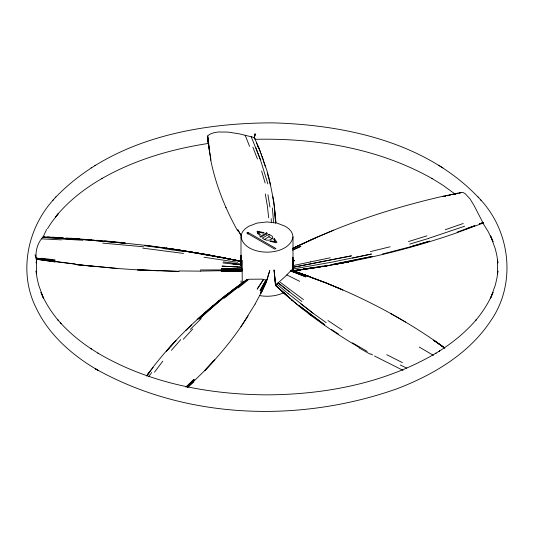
<?xml version="1.0" encoding="UTF-8"?>
<svg xmlns="http://www.w3.org/2000/svg" width="534" height="534" viewBox="0 0 534 534"><rect width="100%" height="100%" fill="white"/><g stroke="black" fill="none" stroke-linecap="round" stroke-linejoin="round"><path stroke-width="0.8" d="M46.632 229.446L43.167 236.789C37.527 242.756 34.91 251.627 36.492 259.35M293.012 270.858L292.992 236.956L292.512 234.019L291.043 231.202L288.614 228.605L285.396 226.343L276.959 223.072L267 221.95L257.041 223.072L248.624 226.329L245.386 228.605L242.957 231.202L241.488 234.019L241.008 236.956L240.988 264.891L242.149 270.091L242.276 283.514M240.988 264.891L241.074 264.03L223.339 261.914M242.149 270.091L242.296 260.305M36.405 258.63L36.452 273.889L36.098 271.045L37.033 277.907L38.561 284.735L43.374 298.079L40.951 292.338C45.21 302.685 51.351 312.183 58.56 320.707L57.899 319.919L61.13 323.611L60.449 322.83C69.54 332.842 80.073 341.48 91.334 348.949L90.713 348.542L98.53 353.488L97.909 353.101C148.679 383.118 208.567 394.546 267 394.853C325.433 394.546 385.321 383.118 436.091 353.101L435.47 353.488L439.742 350.851L439.122 351.239C452.812 342.574 465.555 332.255 476.101 319.919L475.44 320.707C482.643 312.176 488.79 302.685 493.049 292.338L490.626 298.079L495.439 284.735L496.967 277.907L497.902 271.045L497.548 273.889L497.548 260.138L497.902 262.955L496.967 256.093L495.439 249.265L490.626 235.921L493.049 241.662L488.343 231.876L482.829 222.952M36.098 262.955L36.612 259.224M292.992 236.956C289.181 257.208 244.819 257.208 241.008 236.956M259.324 149.093L254.411 137.632L255.092 133.907L254.324 137.532L254.825 138.513M254.411 137.632L255.092 133.907L254.344 137.572M242.149 270.471L241.862 270.998L221.557 271.466M43.167 236.789L44.743 236.856L43.027 237.083M265.839 281.972L266.526 280.45L266.192 280.116L262.107 279.142L248.911 279.242L246.214 280.15M264.51 285.583L266.566 281.191L269.757 270.531L266.646 280.811L266.526 280.45M261.233 292.532L266.626 280.917L261.233 292.532L255.112 304.04M264.13 285.964L266.339 281.538M266.192 280.116L260.879 291.37M262.241 289.702L260.445 293.346L261.186 291.864M265.111 283.881L266.192 281.692L265.572 282.152M261.927 290.383L263.783 286.678M255.112 304.086L240.887 326.868M47.486 228.665L51.591 222.318L58.56 213.293L55.469 217.038C68.265 201.144 84.666 188.495 102.268 178.336L101.66 178.683C134.174 160.053 170.686 149.26 207.572 143.566M248.103 315.874C235.708 335.592 220.983 353.782 204.796 370.503L214.708 359.896L204.776 370.543L187.848 387.003M254.324 137.532L239.205 133.834L227.898 132.072L218.172 131.991L214.167 132.672L210.269 134.034L208.153 135.422L207.366 136.884L210.87 160.227M148.886 376.423L151.696 372.492M146.743 375.909L153.064 367.392M146.61 375.782L152.731 367.606M154.473 372.231L162.79 361.198M53.273 199.916C27.347 228.465 18.39 272.333 35.932 307.504C48.774 335.025 72.717 355.717 98.616 370.683L95.399 368.78C185.979 419.858 299.681 423.061 396.682 388.885C433.087 374.988 468.865 353.929 490.766 320.767C516.305 284.208 510.684 232.163 480.727 199.916M171.441 350.337L180.732 339.611M246.281 280.116L233.104 289.755M55.222 197.707C110.718 139.808 195.804 122.807 273.121 122.873C347.667 124.989 429.456 143.239 481.414 200.691M52.586 200.691L55.903 196.933M183.282 339.284L192.781 328.964M190.338 329.318L201.291 318.564M186.54 386.623L193.902 379.427L185.919 387.057M185.959 330.339L191.479 324.999M460.982 192.56L462.804 192.367L465.154 193.628L470.007 198.868L474.092 205.59L483.116 223.065L457.231 232.644A240.761 140.616 -0.6 0 1 450.449 234.98C400.14 251.981 348.075 263.556 295.456 270.571L298.012 270.224M187.02 386.91L194.236 380.001L186.987 386.836M187.247 386.656L194.236 380.001M187.794 387.157L193.862 381.463L187.935 386.983M209.648 308.665L218.9 300.856M208.113 309.98L211.117 307.384M212.632 306.029C192.02 323.404 172.662 342.394 155.901 363.547A248.757 141.877 0.6 0 0 152.737 367.606M221.99 298.446L217.345 302.231L220.495 299.667M224.253 298.199L247.295 279.836M238.064 288.02L248.083 279.983M225.161 295.99L239.746 284.822M220.455 299.574L225.141 295.983M225.141 295.863L234.746 288.493M217.278 302.217L218.88 300.962M226.696 294.748L229.934 292.278M234.726 288.627L231.529 291.07M236.382 287.432L234.786 288.64L241.301 283.801L237.984 286.224M241.361 283.814L242.443 283.013M245.193 281.017L246.381 280.27M245.179 281.024L246.261 280.123M94.798 165.593L95.399 165.22M91.06 167.89L91.708 167.496M247.896 232.33L246.775 232.978L274.776 249.144L275.898 248.497L247.896 232.33L247.896 234.219M257.768 231.229L257.001 231.669L259.531 235.314L260.365 234.833L258.309 231.97L263.249 233.171L264.056 232.704L257.768 231.229L257.768 233.792M266.546 232.844L259.884 236.689L260.779 237.203L267.434 233.358L266.546 232.844L266.546 234.126M268.989 234.259L262.334 238.104C265.178 240.801 270.531 241.328 272.827 237.717L272.353 236.322L268.989 234.259L268.989 236.822L264.33 239.512M274.363 238.651L273.555 239.119L275.631 241.969L270.671 240.787L269.844 241.261L276.145 242.723L276.912 242.282L274.363 238.651L274.363 241.214M279.696 289.248L275.504 285.35L274.096 270.064L275.564 285.216L278.281 287.839L275.611 285.143L285.043 276.679L291.437 270.164L325.887 282.866L342.895 289.982L325.947 282.907C363.787 298.005 400.12 316.976 433.688 340.098M275.711 285.249L288.347 297.024M293.019 248.39L298.92 245.506L292.972 248.403M292.605 248.477L315.848 237.67L333.563 230.221L315.808 237.697M284.048 292.532C276.545 296.25 267.774 296.977 259.591 295.596M292.659 248.423L316.035 237.637L299.153 245.28M292.899 249.932L300.916 246.341L292.672 250.012M482.95 222.771L481.721 223.479L483.55 223.072M483.116 223.065L481.701 223.419L483.05 222.932M481.701 223.419L483.03 222.892M333.503 230.234C369.081 215.776 405.974 204.736 443.394 196.152M466.042 228.939L474.94 225.622L457.064 232.136M445.216 229.733L463.245 223.492M464.673 226.209L428.315 238.464M293.239 261.073L294.648 260.619L292.732 261.219M408.443 241.575L426.966 235.841M409.685 244.118L428.315 238.511M410.846 246.655L429.576 241.154L410.846 246.655L382.451 254.044M370.382 251.621L390.127 246.788M443.147 196.318L460.401 192.587M447.045 195.731L450.302 195.023M454.367 194.149L457.625 193.441M459.253 193.094L460.875 192.741L459.574 193.014M446.998 195.738L450.222 195.037M451.831 194.69L458.265 193.288M345.985 262.307L340.886 263.309L353.555 260.806M352.52 258.102L371.497 254.017L332.255 262.087L292.946 269.002L293.012 270.878L305.602 269.069M294.134 265.371L310.641 261.874M310.621 261.86L330.226 257.782M343.415 262.835L345.945 262.307M293.526 268.882L292.946 269.002L292.906 268.255M338.309 263.769L335.759 264.283L338.336 263.803M348.495 261.767L345.965 262.267L351.025 261.36M345.985 262.374L348.515 261.874M328.19 265.538L323.19 266.413M330.72 265.038L333.209 264.604M323.19 266.366L318.191 267.214M330.7 265.118L325.72 265.959L328.21 265.598M323.15 266.052L303.012 269.229L308.091 268.542M325.72 265.885L320.68 266.686M320.7 266.726L295.482 270.531M313.151 268.041L315.701 267.647M303.012 269.229L313.111 267.708M293.179 270.665L297.965 269.957M313.171 267.888L303.052 269.35L310.661 268.308M292.946 269.864L293.012 270.691L302.965 269.296M308.111 268.722L310.621 268.375M293.012 270.711L295.456 270.424L293.012 270.785L292.846 257.201L292.992 270.818M242.149 270.351L200.31 271.085M233.311 271.192L242.029 270.878L221.39 271.466L241.715 270.985M254.925 139.321C315.914 137.865 378.746 148.432 432.36 178.69L431.759 178.343L442.666 185.078L455.288 194.222M236.802 269.59L221.323 269.637L242.109 269.637L221.323 269.563L242.029 269.296M231.689 271.005L221.824 271.118L235.908 271.005M239.352 269.884L200.357 269.957M221.323 269.563L242.049 269.476M178.823 270.938L200.31 271.132M158.785 270.845L137.358 269.824L179.05 271.406L137.318 269.85L117.053 268.475M44.743 236.929L53.901 237.356M41.632 238.872L61.503 239.873M55.87 237.456L63.039 237.864M57.772 237.483L62.979 237.757L60.429 237.623M52.546 237.196L62.979 237.757M47.379 237.036L49.996 237.183M76.048 238.738L94.278 240.046M62.004 239.038L82.87 240.26M65.655 238.01L72.17 238.418M73.472 238.498L79.987 238.938M70.862 238.237L73.452 238.418M89.091 239.612L91.688 239.813M102.722 243.124L143.606 246.795M96.874 240.247L145.281 245.326L176.066 249.658M104.591 240.867L125.25 242.93M36.345 258.236L55.035 260.572L36.325 258.102L39.022 258.509M222.925 262.942L240.988 264.844L232.757 263.97M75.695 264.524L117.14 268.448L75.695 264.524L96.314 266.7M142.772 248.136L183.576 253.443M41.405 258.236L55.095 259.884M55.035 261.6L75.488 264.116L36.452 258.99M144.454 245.753L165.427 248.403M145.221 245.266L176.006 249.525L206.371 254.584L196.125 252.762M165.033 248.824L184.737 251.674M203.988 257.228L237.57 262.294M166.174 248.09L185.812 251.073M176.881 249.785L185.879 251.207M187.14 251.447L192.307 252.268M185.131 251.254L240.867 261.133M191.018 251.995L192.948 252.315M191.018 252.068L192.307 252.282M196.165 252.929L198.715 253.396M199.376 253.47L203.861 254.284M232.724 259.804L231.095 259.444M205.75 254.558L241.041 261.193M229.86 259.224L228.625 259.05M225.909 258.055L185.485 251L165.82 248.13L206.057 254.404L241.208 261.213M211.371 255.572L208.881 255.118L210.75 255.532M216.323 256.474L222.498 257.655M211.985 255.766L213.22 256.02M215.069 256.373L216.303 256.607M225.328 258.389L241.214 261.4M215.082 256.353L216.323 256.594M225.361 258.216L223.733 257.902L224.947 258.156M227.811 258.723L226.182 258.403L227.671 258.656M235.988 260.398L231.889 259.511M226.156 258.343L230.374 259.197M229.179 258.963L232.951 259.744M238.438 260.926L236.809 260.592L238.418 260.919M239.245 261.099L240.867 261.446L239.639 261.153M308.692 276.245L325.6 282.793L291.477 270.184L308.258 276.212L298.613 272.7M295.976 271.753L291.597 270.424M308.859 276.338L291.437 270.164M291.624 270.751L295.442 272.16M403.103 370.389L374.467 355.991M400.226 364.969L406.714 368.08M299.707 281.358L286.831 274.903M386.723 354.709L402.429 362.626M370.689 353.909L372.578 354.95M367.205 351.392L352.52 342.868M268.989 236.822L272.353 238.878M390.628 313.491L405.56 322.089M419.23 347.033L433.434 355.39M359.529 347.607C335.472 333.57 312.443 317.697 291.29 299.561L292.826 300.782M442.94 167.89L438.601 165.22M331.614 329.571L338.71 334.244M327.963 320.567L342.147 329.952M442.873 346.599L433.728 340.145L444.882 348.088M444.595 348.001L433.995 340.472L444.388 347.901M208.073 137.939L207.572 137.512M311.783 315.894L308.465 313.431L310.12 314.653M313.398 313.431L326.221 322.696M280.297 282.339L303.486 299.607M300.335 303.466L313.378 313.465L288.093 293.573M289.381 291.851L277.934 282.773L301.85 301.516M295.849 303.299L285.416 294.448M302.01 308.292L303.612 309.573M298.86 305.822L300.435 307.097M276.999 284.195L276.685 283.948L288.093 293.6M295.809 303.319L297.345 304.567M297.325 304.48L298.84 305.742M283.988 293.139L285.483 294.414L282.579 291.824M292.786 300.709L286.892 295.562L289.815 298.139M281.191 290.282L286.871 295.622L275.524 285.263L278.327 287.906M282.559 291.691L283.988 292.972M282.533 291.871L279.676 289.168M478.097 196.933L478.778 197.707M254.037 137.772L255.032 138.54M237.67 230.855C225.261 208.701 215.703 184.837 210.703 159.893M225.849 207.292L226.036 207.686M251.194 136.684L260.485 159.866L267.848 183.903M258.703 147.511L266.753 170.092A669.436 389.593 0 0 1 269.303 179.11L274.076 203.013L275.898 222.391M256.46 142.812L258.97 148.812L257.728 145.822M262.708 158.084L262.107 156.589L263.249 159.566M245.139 135.175L249.578 146.356M252.856 147.124L257.435 158.992M255.926 147.918L260.485 159.866M261.086 153.485L261.647 154.98M259.924 150.488L260.485 151.99M263.456 160.814L265.445 166.828M261.627 170.993L265.131 183.028M267.267 172.836L270.404 184.898M35.057 254.638L36.452 260.138M208.754 147.224L207.492 136.384L208.754 147.224L210.85 158.945M265.278 193.915L267.414 206.237L268.662 217.852M267.934 194.75L269.944 207.025M272.767 196.605L274.529 208.954L275.637 222.905M209.108 146.703L207.779 135.856M208.327 142.364L208.547 143.96M207.946 139.261L207.739 137.679L208.02 139.995M208.36 142.418L208.567 144M240.988 280.937L241.281 283.481M274.096 270.064L275.544 285.229M272.373 207.926L273.608 222.811M274.529 208.954L275.617 223.065M275.711 220.849L275.838 222.404M271.172 218.653L271.406 222.731M241.028 265.345L240.988 255.285L241.008 264.764M258.309 231.97L258.309 233.892M370.229 354.189A466.115 268.355 -0.4 0 1 359.068 347.868M266.566 281.191L261.066 292.846L266.566 281.191M266.459 281.371L260.859 293.059L266.459 281.371M263.456 284.475L260.071 290.616L266.045 280.003L263.456 284.475M262.294 281.311L257.188 289.141L263.642 279.309L262.294 281.311M148.666 373.092L147.711 374.454L149.68 371.711L148.666 373.092M171.107 345.858L166.361 351.212L176.006 340.565L171.107 345.858M202.64 314.7L197.139 319.692L214.374 304.567L226.863 294.508L202.64 314.7M210.142 309.046L199.109 319.058L222.364 298.686L247.028 279.636L222.324 298.713L210.142 309.046M244.659 281.405L242.983 282.613L244.639 281.418M482.863 222.605L479.358 223.96L482.863 222.605M372.518 256.38L333.129 264.343L372.518 256.38M445.416 196.078L442.98 196.605L445.389 196.085M293.86 267.133L292.826 267.347L351.465 255.839L293.86 267.133M300.542 269.717L297.992 270.064L300.542 269.743M295.482 270.458L293.012 270.785L295.456 270.424M242.109 270.711L221.303 271.325L242.109 270.711M242.129 270.578L221.283 271.165L242.129 270.578M233.211 268.809L221.45 268.602L241.982 269.109L233.211 268.809M43.314 237.423L42.733 237.396L83.344 239.626L124.856 243.184L83.371 239.612L43.314 237.423M237.423 266.927L221.97 266.126L241.448 267.194L237.423 266.927M55.095 261.874L36.472 259.237L55.095 261.874M195.524 252.822L193.575 252.509L195.517 252.842M207.646 254.972L206.411 254.751L207.633 254.965M218.793 257.061L217.552 256.834L218.793 257.061M293.947 271.159L291.577 270.344L308.325 276.272L293.947 271.159M293.653 272.086L290.503 270.865L305.975 276.906L293.653 272.086M324.665 324.819L298.987 305.488L324.665 324.819M241.415 235.968L237.817 229.747L241.415 235.995M209.081 147.945L208.867 146.349L209.088 147.951"/></g></svg>
